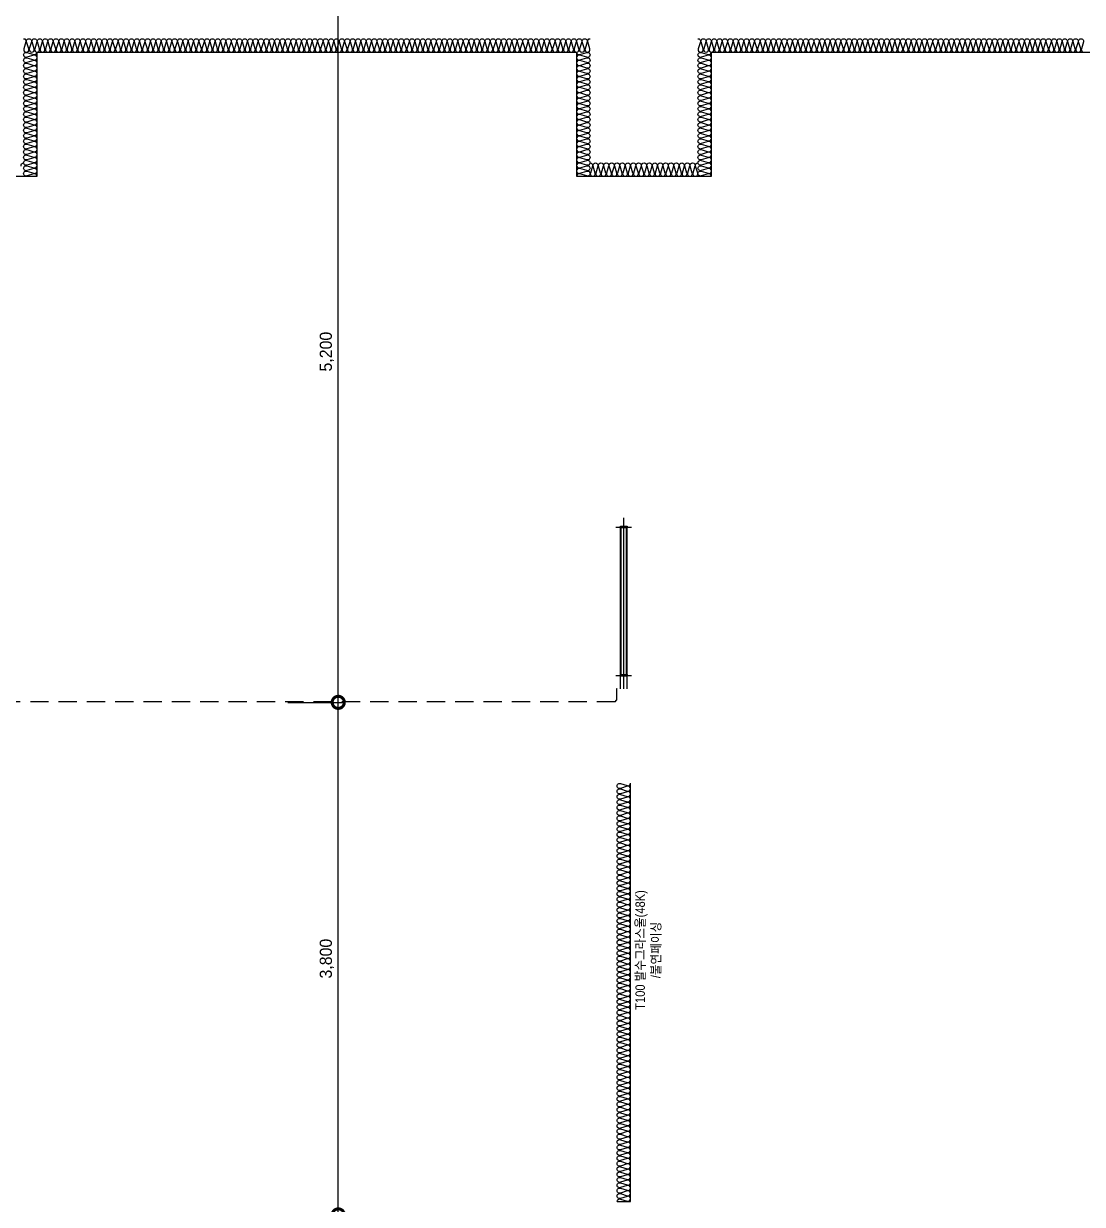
# Model space of a CAD drawing. Header units: millimetres. Extents: x 19868 to 801382, y -4805 to 85279.
# Drawn here: x 333288 to 341138, y 43757 to 52511 of the extents above; entities that cross this region are included whole.
import ezdxf
from ezdxf.enums import TextEntityAlignment as Align

# ---------------------------------------------------------------- set-up
doc = ezdxf.new("R2010")
doc.units = ezdxf.units.MM
doc.header["$LTSCALE"] = 250
doc.linetypes.add('HID', pattern=[2.8, 1.8, -1])
doc.layers.get('Defpoints').update_dxf_attribs({"color": 151})
for name, color, linetype in [('A-DIM', 7, 'Continuous'), ('A-ELE-난간', 8, 'Continuous'), ('A-ETC-9', 9, 'Continuous'), ('A-WP', 1, 'HID'), ('FIN', 5, 'Continuous'), ('ISL', 251, 'Continuous')]:
    doc.layers.add(name, color=color, linetype=linetype)
for name, color, linetype, plot in [('CK', 221, 'Continuous', False), ('NOPLOT', 191, 'Continuous', False), ('NOPLOT-단열', 225, 'Continuous', False)]:
    doc.layers.add(name, color=color, linetype=linetype, plot=plot)
doc.styles.add('Gdim', font='')
doc.styles.get('Gdim').set_extended_font_data('Dotum')
doc.dimstyles.new('Gdim50', dxfattribs={"dimscale": 30, "dimtxt": 3, "dimasz": 6, "dimexe": 1.5, "dimexo": 2, "dimgap": 1, "dimtad": 1, "dimdec": 0, "dimzin": 0, "dimdsep": 46, "dimlunit": 6, "dimtxsty": 'Gdim', "dimblk": 'DOTSMALL', "dimcen": 1.5, "dimdle": 1.5, "dimclrd": 256, "dimclre": 256, "dimclrt": 256, "dimazin": 0, "dimtfac": 1, "dimtdec": 0, "dimtix": 1, "dimtmove": 2, "dimatfit": 3, "dimldrblk": 'DOTSMALL', "dimfxl": 1.5, "dimtolj": 1, "dimtzin": 0, "dimlwd": -1, "dimlwe": -1, "dimarcsym": 1})

# ---------------------------------------------------------------- blocks, each defined once
blk = doc.blocks.new('_DotSmall')
at = {"color": 0, "linetype": 'ByBlock', "const_width": 0.5}
blk.add_lwpolyline([(-0.0625, 0, 1), (0.0625, 0, 1)], format="xyb", close=True, dxfattribs=at)
blk = doc.blocks.new('*D71')
at = {"layer": 'CK', "transparency": 16777216}
for p, q in [((335248.2, 47478.9), (335666, 47478.9)), ((335621, 43633.9), (335621, 47523.9)), ((335248.2, 43678.9), (335666, 43678.9))]:
    blk.add_line(p, q, dxfattribs=at)
at = {"layer": 'Defpoints', "color": 0, "transparency": 16777216}
for p in [(335188.2, 47478.9), (335621, 47478.9), (335188.2, 43678.9)]:
    blk.add_point(p, dxfattribs=at)
at = {"layer": 'CK', "transparency": 16777216, "xscale": 180, "yscale": 180, "zscale": 180}
for p, rotation in [((335621, 47478.9), 90), ((335621, 43678.9), 270)]:
    blk.add_blockref('_DotSmall', p, dxfattribs=dict(at, rotation=rotation))
at = {"layer": 'CK', "transparency": 16777216, "insert": (335537.2, 45578.9), "char_height": 90, "attachment_point": 5, "rotation": 90, "style": 'Gdim'}
blk.add_mtext('\\A1;3,800', dxfattribs=at)
blk = doc.blocks.new('*D72')
at = {"layer": 'CK', "transparency": 16777216}
for p, q in [((335621, 47433.9), (335621, 52723.9)), ((335248.2, 52678.9), (335666, 52678.9)), ((335248.2, 47478.9), (335666, 47478.9))]:
    blk.add_line(p, q, dxfattribs=at)
at = {"layer": 'Defpoints', "color": 0, "transparency": 16777216}
for p in [(335188.2, 52678.9), (335621, 52678.9), (335188.2, 47478.9)]:
    blk.add_point(p, dxfattribs=at)
at = {"layer": 'CK', "transparency": 16777216, "xscale": 180, "yscale": 180, "zscale": 180}
for p, rotation in [((335621, 52678.9), 90), ((335621, 47478.9), 270)]:
    blk.add_blockref('_DotSmall', p, dxfattribs=dict(at, rotation=rotation))
at = {"layer": 'CK', "transparency": 16777216, "insert": (335537.2, 50078.9), "char_height": 90, "attachment_point": 5, "rotation": 90, "style": 'Gdim'}
blk.add_mtext('\\A1;5,200', dxfattribs=at)
blk = doc.blocks.new('A$C7f22776b')
at = {"layer": 'A-DIM'}
for p, q in [((-70, 106), (-70, 1194)), ((-30, 106), (-30, 1194))]:
    blk.add_line(p, q, dxfattribs=at)
at = {"layer": 'A-ETC-9'}
for points in [[(-75, 1206), (-25, 1206), (-25, 1194), (-75, 1194), (-75, 1206)], [(-75, 106), (-25, 106), (-25, 94), (-75, 94), (-75, 106)]]:
    blk.add_lwpolyline(points, close=True, dxfattribs=at)
at = {"layer": 'FIN'}
for p, q in [((-75, 0), (-75, 1200)), ((-25, 0), (-25, 1200))]:
    blk.add_line(p, q, dxfattribs=at)
at = {"layer": 'NOPLOT'}
for p, q in [((-50, 0), (-50, 1267.5)), ((-110, 1200), (7, 1200)), ((-110, 100), (7, 100))]:
    blk.add_line(p, q, dxfattribs=at)

msp = doc.modelspace()

# ---------------------------------------------------------------- linework, layer by layer
at = {"layer": 'A-WP', "ltscale": 0.3}
for p, q in [((337685.2, 47578.9), (337685.2, 47494.1)), ((337688.2, 47578.9), (337685.2, 47578.9)), ((337673.1, 47481.9), (328253.4, 47481.9)), ((337673.1, 47481.9), (337685.2, 47494.1))]:
    msp.add_line(p, q, dxfattribs=at)
at = {"layer": 'ISL'}
for p, q in [((337788.2, 43778.9), (337788.2, 46878.9)), ((337688.2, 43778.9), (337788.2, 43778.9))]:
    msp.add_line(p, q, dxfattribs=at)
for points in [[(333288.2, 52398.9, -0.509039), (333305.9, 52374.7), (333290.6, 52323.2, 0.509267), (333308.2, 52298.9, 0.509267), (333325.9, 52323.2), (333310.6, 52374.7, -1.372593), (333345.9, 52374.7), (333330.6, 52323.2, 0.509267), (333348.2, 52298.9, 0.509267), (333365.9, 52323.2), (333350.6, 52374.7, -1.372593), (333385.9, 52374.7), (333370.6, 52323.2, 0.509267), (333388.2, 52298.9, 0.509267), (333405.9, 52323.2), (333390.6, 52374.7, -1.372593), (333425.9, 52374.7), (333410.6, 52323.2, 0.509267), (333428.2, 52298.9, 0.509267), (333445.9, 52323.2), (333430.6, 52374.7, -1.372593), (333465.9, 52374.7), (333450.6, 52323.2, 0.509267), (333468.2, 52298.9, 0.509267), (333485.9, 52323.2), (333470.6, 52374.7, -1.372593), (333505.9, 52374.7), (333490.6, 52323.2, 0.509267), (333508.2, 52298.9, 0.509267), (333525.9, 52323.2), (333510.6, 52374.7, -1.372593), (333545.9, 52374.7), (333530.6, 52323.2, 0.509267), (333548.2, 52298.9, 0.509267), (333565.9, 52323.2), (333550.6, 52374.7, -1.372593), (333585.9, 52374.7), (333570.6, 52323.2, 0.509267), (333588.2, 52298.9, 0.509267), (333605.9, 52323.2), (333590.6, 52374.7, -1.372593), (333625.9, 52374.7), (333610.6, 52323.2, 0.509267), (333628.2, 52298.9, 0.509267), (333645.9, 52323.2), (333630.6, 52374.7, -1.372593), (333665.9, 52374.7), (333650.6, 52323.2, 0.509267), (333668.2, 52298.9, 0.509267), (333685.9, 52323.2), (333670.6, 52374.7, -1.372593), (333705.9, 52374.7), (333690.6, 52323.2, 0.509267), (333708.2, 52298.9, 0.509267), (333725.9, 52323.2), (333710.6, 52374.7, -1.372593), (333745.9, 52374.7), (333730.6, 52323.2, 0.509267), (333748.2, 52298.9, 0.509267), (333765.9, 52323.2), (333750.6, 52374.7, -1.372593), (333785.9, 52374.7), (333770.6, 52323.2, 0.509267), (333788.2, 52298.9, 0.509267), (333805.9, 52323.2), (333790.6, 52374.7, -1.372593), (333825.9, 52374.7), (333810.6, 52323.2, 0.509267), (333828.2, 52298.9, 0.509267), (333845.9, 52323.2), (333830.6, 52374.7, -1.372593), (333865.9, 52374.7), (333850.6, 52323.2, 0.509267), (333868.2, 52298.9, 0.509267), (333885.9, 52323.2), (333870.6, 52374.7, -1.372593), (333905.9, 52374.7), (333890.6, 52323.2, 0.509267), (333908.2, 52298.9, 0.509267), (333925.9, 52323.2), (333910.6, 52374.7, -1.372593), (333945.9, 52374.7), (333930.6, 52323.2, 0.509267), (333948.2, 52298.9, 0.509267), (333965.9, 52323.2), (333950.6, 52374.7, -1.372593), (333985.9, 52374.7), (333970.6, 52323.2, 0.509267), (333988.2, 52298.9, 0.509267), (334005.9, 52323.2), (333990.6, 52374.7, -1.372593), (334025.9, 52374.7), (334010.6, 52323.2, 0.509267), (334028.2, 52298.9, 0.509267), (334045.9, 52323.2), (334030.6, 52374.7, -1.372593), (334065.9, 52374.7), (334050.6, 52323.2, 0.509267), (334068.2, 52298.9, 0.509267), (334085.9, 52323.2), (334070.6, 52374.7, -1.372593), (334105.9, 52374.7), (334090.6, 52323.2, 0.509267), (334108.2, 52298.9, 0.509267), (334125.9, 52323.2), (334110.6, 52374.7, -1.372593), (334145.9, 52374.7), (334130.6, 52323.2, 0.509267), (334148.2, 52298.9, 0.509267), (334165.9, 52323.2), (334150.6, 52374.7, -1.372593), (334185.9, 52374.7), (334170.6, 52323.2, 0.509267), (334188.2, 52298.9, 0.509267), (334205.9, 52323.2), (334190.6, 52374.7, -1.372593), (334225.9, 52374.7), (334210.6, 52323.2, 0.509267), (334228.2, 52298.9, 0.509267), (334245.9, 52323.2), (334230.6, 52374.7, -1.372593), (334265.9, 52374.7), (334250.6, 52323.2, 0.509267), (334268.2, 52298.9, 0.509267), (334285.9, 52323.2), (334270.6, 52374.7, -1.372593), (334305.9, 52374.7), (334290.6, 52323.2, 0.509267), (334308.2, 52298.9, 0.509267), (334325.9, 52323.2), (334310.6, 52374.7, -1.372593), (334345.9, 52374.7), (334330.6, 52323.2, 0.509267), (334348.2, 52298.9, 0.509267), (334365.9, 52323.2), (334350.6, 52374.7, -1.372593), (334385.9, 52374.7), (334370.6, 52323.2, 0.509267), (334388.2, 52298.9, 0.509267), (334405.9, 52323.2), (334390.6, 52374.7, -1.372593), (334425.9, 52374.7), (334410.6, 52323.2, 0.509267), (334428.2, 52298.9, 0.509267), (334445.9, 52323.2), (334430.6, 52374.7, -1.372593), (334465.9, 52374.7), (334450.6, 52323.2, 0.509267), (334468.2, 52298.9, 0.509267), (334485.9, 52323.2), (334470.6, 52374.7, -1.372593), (334505.9, 52374.7), (334490.6, 52323.2, 0.509267), (334508.2, 52298.9, 0.509267), (334525.9, 52323.2), (334510.6, 52374.7, -1.372593), (334545.9, 52374.7), (334530.6, 52323.2, 0.509267), (334548.2, 52298.9, 0.509267), (334565.9, 52323.2), (334550.6, 52374.7, -1.372593), (334585.9, 52374.7), (334570.6, 52323.2, 0.509267), (334588.2, 52298.9, 0.509267), (334605.9, 52323.2), (334590.6, 52374.7, -1.372593), (334625.9, 52374.7), (334610.6, 52323.2, 0.509267), (334628.2, 52298.9, 0.509267), (334645.9, 52323.2), (334630.6, 52374.7, -1.372593), (334665.9, 52374.7), (334650.6, 52323.2, 0.509267), (334668.2, 52298.9, 0.509267), (334685.9, 52323.2), (334670.6, 52374.7, -1.372593), (334705.9, 52374.7), (334690.6, 52323.2, 0.509267), (334708.2, 52298.9, 0.509267), (334725.9, 52323.2), (334710.6, 52374.7, -1.372593), (334745.9, 52374.7), (334730.6, 52323.2, 0.509267), (334748.2, 52298.9, 0.509267), (334765.9, 52323.2), (334750.6, 52374.7, -1.372593), (334785.9, 52374.7), (334770.6, 52323.2, 0.509267), (334788.2, 52298.9, 0.509267), (334805.9, 52323.2), (334790.6, 52374.7, -1.372593), (334825.9, 52374.7), (334810.6, 52323.2, 0.509267), (334828.2, 52298.9, 0.509267), (334845.9, 52323.2), (334830.6, 52374.7, -1.372593), (334865.9, 52374.7), (334850.6, 52323.2, 0.509267), (334868.2, 52298.9, 0.509267), (334885.9, 52323.2), (334870.6, 52374.7, -1.372593), (334905.9, 52374.7), (334890.6, 52323.2, 0.509267), (334908.2, 52298.9, 0.509267), (334925.9, 52323.2), (334910.6, 52374.7, -1.372593), (334945.9, 52374.7), (334930.6, 52323.2, 0.509267), (334948.2, 52298.9, 0.509267), (334965.9, 52323.2), (334950.6, 52374.7, -1.372593), (334985.9, 52374.7), (334970.6, 52323.2, 0.509267), (334988.2, 52298.9, 0.509267), (335005.9, 52323.2), (334990.6, 52374.7, -1.372593), (335025.9, 52374.7), (335010.6, 52323.2, 0.509267), (335028.2, 52298.9, 0.509267), (335045.9, 52323.2), (335030.6, 52374.7, -1.372593), (335065.9, 52374.7), (335050.6, 52323.2, 0.509267), (335068.2, 52298.9, 0.509267), (335085.9, 52323.2), (335070.6, 52374.7, -1.372593), (335105.9, 52374.7), (335090.6, 52323.2, 0.509267), (335108.2, 52298.9, 0.509267), (335125.9, 52323.2), (335110.6, 52374.7, -1.372593), (335145.9, 52374.7), (335130.6, 52323.2, 0.509267), (335148.2, 52298.9, 0.509267), (335165.9, 52323.2), (335150.6, 52374.7, -1.372593), (335185.9, 52374.7), (335170.6, 52323.2, 0.509267), (335188.2, 52298.9, 0.509267), (335205.9, 52323.2), (335190.6, 52374.7, -1.372593), (335225.9, 52374.7), (335210.6, 52323.2, 0.509267), (335228.2, 52298.9, 0.509267), (335245.9, 52323.2), (335230.6, 52374.7, -1.372593), (335265.9, 52374.7), (335250.6, 52323.2, 0.509267), (335268.2, 52298.9, 0.509267), (335285.9, 52323.2), (335270.6, 52374.7, -1.372593), (335305.9, 52374.7), (335290.6, 52323.2, 0.509267), (335308.2, 52298.9, 0.509267), (335325.9, 52323.2), (335310.6, 52374.7, -1.372593), (335345.9, 52374.7), (335330.6, 52323.2, 0.509267), (335348.2, 52298.9, 0.509267), (335365.9, 52323.2), (335350.6, 52374.7, -1.372593), (335385.9, 52374.7), (335370.6, 52323.2, 0.509267), (335388.2, 52298.9, 0.509267), (335405.9, 52323.2), (335390.6, 52374.7, -1.372593), (335425.9, 52374.7), (335410.6, 52323.2, 0.509267), (335428.2, 52298.9, 0.509267), (335445.9, 52323.2), (335430.6, 52374.7, -1.372593), (335465.9, 52374.7), (335450.6, 52323.2, 0.509267), (335468.2, 52298.9, 0.509267), (335485.9, 52323.2), (335470.6, 52374.7, -1.372593), (335505.9, 52374.7), (335490.6, 52323.2, 0.509267), (335508.2, 52298.9, 0.509267), (335525.9, 52323.2), (335510.6, 52374.7, -1.372593), (335545.9, 52374.7), (335530.6, 52323.2, 0.509267), (335548.2, 52298.9, 0.509267), (335565.9, 52323.2), (335550.6, 52374.7, -1.372593), (335585.9, 52374.7), (335570.6, 52323.2, 0.509267), (335588.2, 52298.9, 0.509267), (335605.9, 52323.2), (335590.6, 52374.7, -1.372593), (335625.9, 52374.7), (335610.6, 52323.2, 0.509267), (335628.2, 52298.9, 0.509267), (335645.9, 52323.2), (335630.6, 52374.7, -1.372593), (335665.9, 52374.7), (335650.6, 52323.2, 0.509267), (335668.2, 52298.9, 0.509267), (335685.9, 52323.2), (335670.6, 52374.7, -1.372593), (335705.9, 52374.7), (335690.6, 52323.2, 0.509267), (335708.2, 52298.9, 0.509267), (335725.9, 52323.2), (335710.6, 52374.7, -1.372593), (335745.9, 52374.7), (335730.6, 52323.2, 0.509267), (335748.2, 52298.9, 0.509267), (335765.9, 52323.2), (335750.6, 52374.7, -1.372593), (335785.9, 52374.7), (335770.6, 52323.2, 0.509267), (335788.2, 52298.9, 0.509267), (335805.9, 52323.2), (335790.6, 52374.7, -1.372593), (335825.9, 52374.7), (335810.6, 52323.2, 0.509267), (335828.2, 52298.9, 0.509267), (335845.9, 52323.2), (335830.6, 52374.7, -1.372593), (335865.9, 52374.7), (335850.6, 52323.2, 0.509267), (335868.2, 52298.9, 0.509267), (335885.9, 52323.2), (335870.6, 52374.7, -1.372593), (335905.9, 52374.7), (335890.6, 52323.2, 0.509267), (335908.2, 52298.9, 0.509267), (335925.9, 52323.2), (335910.6, 52374.7, -1.372593), (335945.9, 52374.7), (335930.6, 52323.2, 0.509267), (335948.2, 52298.9, 0.509267), (335965.9, 52323.2), (335950.6, 52374.7, -1.372593), (335985.9, 52374.7), (335970.6, 52323.2, 0.509267), (335988.2, 52298.9, 0.509267), (336005.9, 52323.2), (335990.6, 52374.7, -1.372593), (336025.9, 52374.7), (336010.6, 52323.2, 0.509267), (336028.2, 52298.9, 0.509267), (336045.9, 52323.2), (336030.6, 52374.7, -1.372593), (336065.9, 52374.7), (336050.6, 52323.2, 0.509267), (336068.2, 52298.9, 0.509267), (336085.9, 52323.2), (336070.6, 52374.7, -1.372593), (336105.9, 52374.7), (336090.6, 52323.2, 0.509267), (336108.2, 52298.9, 0.509267), (336125.9, 52323.2), (336110.6, 52374.7, -1.372593), (336145.9, 52374.7), (336130.6, 52323.2, 0.509267), (336148.2, 52298.9, 0.509267), (336165.9, 52323.2), (336150.6, 52374.7, -1.372593), (336185.9, 52374.7), (336170.6, 52323.2, 0.509267), (336188.2, 52298.9, 0.509267), (336205.9, 52323.2), (336190.6, 52374.7, -1.372593), (336225.9, 52374.7), (336210.6, 52323.2, 0.509267), (336228.2, 52298.9, 0.509267), (336245.9, 52323.2), (336230.6, 52374.7, -1.372593), (336265.9, 52374.7), (336250.6, 52323.2, 0.509267), (336268.2, 52298.9, 0.509267), (336285.9, 52323.2), (336270.6, 52374.7, -1.372593), (336305.9, 52374.7), (336290.6, 52323.2, 0.509267), (336308.2, 52298.9, 0.509267), (336325.9, 52323.2), (336310.6, 52374.7, -1.372593), (336345.9, 52374.7), (336330.6, 52323.2, 0.509267), (336348.2, 52298.9, 0.509267), (336365.9, 52323.2), (336350.6, 52374.7, -1.372593), (336385.9, 52374.7), (336370.6, 52323.2, 0.509267), (336388.2, 52298.9, 0.509267), (336405.9, 52323.2), (336390.6, 52374.7, -1.372593), (336425.9, 52374.7), (336410.6, 52323.2, 0.509267), (336428.2, 52298.9, 0.509267), (336445.9, 52323.2), (336430.6, 52374.7, -1.372593), (336465.9, 52374.7), (336450.6, 52323.2, 0.509267), (336468.2, 52298.9, 0.509267), (336485.9, 52323.2), (336470.6, 52374.7, -1.372593), (336505.9, 52374.7), (336490.6, 52323.2, 0.509267), (336508.2, 52298.9, 0.509267), (336525.9, 52323.2), (336510.6, 52374.7, -1.372593), (336545.9, 52374.7), (336530.6, 52323.2, 0.509267), (336548.2, 52298.9, 0.509267), (336565.9, 52323.2), (336550.6, 52374.7, -1.372593), (336585.9, 52374.7), (336570.6, 52323.2, 0.509267), (336588.2, 52298.9, 0.509267), (336605.9, 52323.2), (336590.6, 52374.7, -1.372593), (336625.9, 52374.7), (336610.6, 52323.2, 0.509267), (336628.2, 52298.9, 0.509267), (336645.9, 52323.2), (336630.6, 52374.7, -1.372593), (336665.9, 52374.7), (336650.6, 52323.2, 0.509267), (336668.2, 52298.9, 0.509267), (336685.9, 52323.2), (336670.6, 52374.7, -1.372593), (336705.9, 52374.7), (336690.6, 52323.2, 0.509267), (336708.2, 52298.9, 0.509267), (336725.9, 52323.2), (336710.6, 52374.7, -1.372593), (336745.9, 52374.7), (336730.6, 52323.2, 0.509267), (336748.2, 52298.9, 0.509267), (336765.9, 52323.2), (336750.6, 52374.7, -1.372593), (336785.9, 52374.7), (336770.6, 52323.2, 0.509267), (336788.2, 52298.9, 0.509267), (336805.9, 52323.2), (336790.6, 52374.7, -1.372593), (336825.9, 52374.7), (336810.6, 52323.2, 0.509267), (336828.2, 52298.9, 0.509267), (336845.9, 52323.2), (336830.6, 52374.7, -1.372593), (336865.9, 52374.7), (336850.6, 52323.2, 0.509267), (336868.2, 52298.9, 0.509267), (336885.9, 52323.2), (336870.6, 52374.7, -1.372593), (336905.9, 52374.7), (336890.6, 52323.2, 0.509267), (336908.2, 52298.9, 0.509267), (336925.9, 52323.2), (336910.6, 52374.7, -1.372593), (336945.9, 52374.7), (336930.6, 52323.2, 0.509267), (336948.2, 52298.9, 0.509267), (336965.9, 52323.2), (336950.6, 52374.7, -1.372593), (336985.9, 52374.7), (336970.6, 52323.2, 0.509267), (336988.2, 52298.9, 0.509267), (337005.9, 52323.2), (336990.6, 52374.7, -1.372593), (337025.9, 52374.7), (337010.6, 52323.2, 0.509267), (337028.2, 52298.9, 0.509267), (337045.9, 52323.2), (337030.6, 52374.7, -1.372593), (337065.9, 52374.7), (337050.6, 52323.2, 0.509267), (337068.2, 52298.9, 0.509267), (337085.9, 52323.2), (337070.6, 52374.7, -1.372593), (337105.9, 52374.7), (337090.6, 52323.2, 0.509267), (337108.2, 52298.9, 0.509267), (337125.9, 52323.2), (337110.6, 52374.7, -1.372593), (337145.9, 52374.7), (337130.6, 52323.2, 0.509267), (337148.2, 52298.9, 0.509267), (337165.9, 52323.2), (337150.6, 52374.7, -1.372593), (337185.9, 52374.7), (337170.6, 52323.2, 0.509267), (337188.2, 52298.9, 0.509267), (337205.9, 52323.2), (337190.6, 52374.7, -1.372593), (337225.9, 52374.7), (337210.6, 52323.2, 0.509267), (337228.2, 52298.9, 0.509267), (337245.9, 52323.2), (337230.6, 52374.7, -1.372593), (337265.9, 52374.7), (337250.6, 52323.2, 0.509267), (337268.2, 52298.9, 0.509267), (337285.9, 52323.2), (337270.6, 52374.7, -1.372593), (337305.9, 52374.7), (337290.6, 52323.2, 0.509267), (337308.2, 52298.9, 0.509267), (337325.9, 52323.2), (337310.6, 52374.7, -1.372593), (337345.9, 52374.7), (337330.6, 52323.2, 0.509267), (337348.2, 52298.9, 0.509267), (337365.9, 52323.2), (337350.6, 52374.7, -1.372593), (337385.9, 52374.7), (337370.6, 52323.2, 0.509267), (337388.2, 52298.9, 0.509267), (337405.9, 52323.2), (337390.6, 52374.7, -1.372593), (337425.9, 52374.7), (337410.6, 52323.2, 0.509267), (337428.2, 52298.9, 0.509267), (337445.9, 52323.2), (337430.6, 52374.7, -1.372593), (337465.9, 52374.7), (337450.6, 52323.2, 0.509267), (337468.2, 52298.9, 0.509267), (337485.9, 52323.2), (337470.6, 52374.7, -0.508386), (337488.2, 52398.9)], [(338288.2, 52398.9, -0.509014), (338305.9, 52374.7), (338290.6, 52323.2, 0.509267), (338308.2, 52298.9, 0.509267), (338325.9, 52323.2), (338310.6, 52374.7, -1.372593), (338345.9, 52374.7), (338330.6, 52323.2, 0.509267), (338348.2, 52298.9, 0.509267), (338365.9, 52323.2), (338350.6, 52374.7, -1.372593), (338385.9, 52374.7), (338370.6, 52323.2, 0.509267), (338388.2, 52298.9, 0.509267), (338405.9, 52323.2), (338390.6, 52374.7, -1.372593), (338425.9, 52374.7), (338410.6, 52323.2, 0.509267), (338428.2, 52298.9, 0.509267), (338445.9, 52323.2), (338430.6, 52374.7, -1.372593), (338465.9, 52374.7), (338450.6, 52323.2, 0.509267), (338468.2, 52298.9, 0.509267), (338485.9, 52323.2), (338470.6, 52374.7, -1.372593), (338505.9, 52374.7), (338490.6, 52323.2, 0.509267), (338508.2, 52298.9, 0.509267), (338525.9, 52323.2), (338510.6, 52374.7, -1.372593), (338545.9, 52374.7), (338530.6, 52323.2, 0.509267), (338548.2, 52298.9, 0.509267), (338565.9, 52323.2), (338550.6, 52374.7, -1.372593), (338585.9, 52374.7), (338570.6, 52323.2, 0.509267), (338588.2, 52298.9, 0.509267), (338605.9, 52323.2), (338590.6, 52374.7, -1.372593), (338625.9, 52374.7), (338610.6, 52323.2, 0.509267), (338628.2, 52298.9, 0.509267), (338645.9, 52323.2), (338630.6, 52374.7, -1.372593), (338665.9, 52374.7), (338650.6, 52323.2, 0.509267), (338668.2, 52298.9, 0.509267), (338685.9, 52323.2), (338670.6, 52374.7, -1.372593), (338705.9, 52374.7), (338690.6, 52323.2, 0.509267), (338708.2, 52298.9, 0.509267), (338725.9, 52323.2), (338710.6, 52374.7, -1.372593), (338745.9, 52374.7), (338730.6, 52323.2, 0.509267), (338748.2, 52298.9, 0.509267), (338765.9, 52323.2), (338750.6, 52374.7, -1.372593), (338785.9, 52374.7), (338770.6, 52323.2, 0.509267), (338788.2, 52298.9, 0.509267), (338805.9, 52323.2), (338790.6, 52374.7, -1.372593), (338825.9, 52374.7), (338810.6, 52323.2, 0.509267), (338828.2, 52298.9, 0.509267), (338845.9, 52323.2), (338830.6, 52374.7, -1.372593), (338865.9, 52374.7), (338850.6, 52323.2, 0.509267), (338868.2, 52298.9, 0.509267), (338885.9, 52323.2), (338870.6, 52374.7, -1.372593), (338905.9, 52374.7), (338890.6, 52323.2, 0.509267), (338908.2, 52298.9, 0.509267), (338925.9, 52323.2), (338910.6, 52374.7, -1.372593), (338945.9, 52374.7), (338930.6, 52323.2, 0.509267), (338948.2, 52298.9, 0.509267), (338965.9, 52323.2), (338950.6, 52374.7, -1.372593), (338985.9, 52374.7), (338970.6, 52323.2, 0.509267), (338988.2, 52298.9, 0.509267), (339005.9, 52323.2), (338990.6, 52374.7, -1.372593), (339025.9, 52374.7), (339010.6, 52323.2, 0.509267), (339028.2, 52298.9, 0.509267), (339045.9, 52323.2), (339030.6, 52374.7, -1.372593), (339065.9, 52374.7), (339050.6, 52323.2, 0.509267), (339068.2, 52298.9, 0.509267), (339085.9, 52323.2), (339070.6, 52374.7, -1.372593), (339105.9, 52374.7), (339090.6, 52323.2, 0.509267), (339108.2, 52298.9, 0.509267), (339125.9, 52323.2), (339110.6, 52374.7, -1.372593), (339145.9, 52374.7), (339130.6, 52323.2, 0.509267), (339148.2, 52298.9, 0.509267), (339165.9, 52323.2), (339150.6, 52374.7, -1.372593), (339185.9, 52374.7), (339170.6, 52323.2, 0.509267), (339188.2, 52298.9, 0.509267), (339205.9, 52323.2), (339190.6, 52374.7, -1.372593), (339225.9, 52374.7), (339210.6, 52323.2, 0.509267), (339228.2, 52298.9, 0.509267), (339245.9, 52323.2), (339230.6, 52374.7, -1.372593), (339265.9, 52374.7), (339250.6, 52323.2, 0.509267), (339268.2, 52298.9, 0.509267), (339285.9, 52323.2), (339270.6, 52374.7, -1.372593), (339305.9, 52374.7), (339290.6, 52323.2, 0.509267), (339308.2, 52298.9, 0.509267), (339325.9, 52323.2), (339310.6, 52374.7, -1.372593), (339345.9, 52374.7), (339330.6, 52323.2, 0.509267), (339348.2, 52298.9, 0.509267), (339365.9, 52323.2), (339350.6, 52374.7, -1.372593), (339385.9, 52374.7), (339370.6, 52323.2, 0.509267), (339388.2, 52298.9, 0.509267), (339405.9, 52323.2), (339390.6, 52374.7, -1.372593), (339425.9, 52374.7), (339410.6, 52323.2, 0.509267), (339428.2, 52298.9, 0.509267), (339445.9, 52323.2), (339430.6, 52374.7, -1.372593), (339465.9, 52374.7), (339450.6, 52323.2, 0.509267), (339468.2, 52298.9, 0.509267), (339485.9, 52323.2), (339470.6, 52374.7, -1.372593), (339505.9, 52374.7), (339490.6, 52323.2, 0.509267), (339508.2, 52298.9, 0.509267), (339525.9, 52323.2), (339510.6, 52374.7, -1.372593), (339545.9, 52374.7), (339530.6, 52323.2, 0.509267), (339548.2, 52298.9, 0.509267), (339565.9, 52323.2), (339550.6, 52374.7, -1.372593), (339585.9, 52374.7), (339570.6, 52323.2, 0.509267), (339588.2, 52298.9, 0.509267), (339605.9, 52323.2), (339590.6, 52374.7, -1.372593), (339625.9, 52374.7), (339610.6, 52323.2, 0.509267), (339628.2, 52298.9, 0.509267), (339645.9, 52323.2), (339630.6, 52374.7, -1.372593), (339665.9, 52374.7), (339650.6, 52323.2, 0.509267), (339668.2, 52298.9, 0.509267), (339685.9, 52323.2), (339670.6, 52374.7, -1.372593), (339705.9, 52374.7), (339690.6, 52323.2, 0.509267), (339708.2, 52298.9, 0.509267), (339725.9, 52323.2), (339710.6, 52374.7, -1.372593), (339745.9, 52374.7), (339730.6, 52323.2, 0.509267), (339748.2, 52298.9, 0.509267), (339765.9, 52323.2), (339750.6, 52374.7, -1.372593), (339785.9, 52374.7), (339770.6, 52323.2, 0.509267), (339788.2, 52298.9, 0.509267), (339805.9, 52323.2), (339790.6, 52374.7, -1.372593), (339825.9, 52374.7), (339810.6, 52323.2, 0.509267), (339828.2, 52298.9, 0.509267), (339845.9, 52323.2), (339830.6, 52374.7, -1.372593), (339865.9, 52374.7), (339850.6, 52323.2, 0.509267), (339868.2, 52298.9, 0.509267), (339885.9, 52323.2), (339870.6, 52374.7, -1.372593), (339905.9, 52374.7), (339890.6, 52323.2, 0.509267), (339908.2, 52298.9, 0.509267), (339925.9, 52323.2), (339910.6, 52374.7, -1.372593), (339945.9, 52374.7), (339930.6, 52323.2, 0.509267), (339948.2, 52298.9, 0.509267), (339965.9, 52323.2), (339950.6, 52374.7, -1.372593), (339985.9, 52374.7), (339970.6, 52323.2, 0.509267), (339988.2, 52298.9, 0.509267), (340005.9, 52323.2), (339990.6, 52374.7, -1.372593), (340025.9, 52374.7), (340010.6, 52323.2, 0.509267), (340028.2, 52298.9, 0.509267), (340045.9, 52323.2), (340030.6, 52374.7, -1.372593), (340065.9, 52374.7), (340050.6, 52323.2, 0.509267), (340068.2, 52298.9, 0.509267), (340085.9, 52323.2), (340070.6, 52374.7, -1.372593), (340105.9, 52374.7), (340090.6, 52323.2, 0.509267), (340108.2, 52298.9, 0.509267), (340125.9, 52323.2), (340110.6, 52374.7, -1.372593), (340145.9, 52374.7), (340130.6, 52323.2, 0.509267), (340148.2, 52298.9, 0.509267), (340165.9, 52323.2), (340150.6, 52374.7, -1.372593), (340185.9, 52374.7), (340170.6, 52323.2, 0.509267), (340188.2, 52298.9, 0.509267), (340205.9, 52323.2), (340190.6, 52374.7, -1.372593), (340225.9, 52374.7), (340210.6, 52323.2, 0.509267), (340228.2, 52298.9, 0.509267), (340245.9, 52323.2), (340230.6, 52374.7, -1.372593), (340265.9, 52374.7), (340250.6, 52323.2, 0.509267), (340268.2, 52298.9, 0.509267), (340285.9, 52323.2), (340270.6, 52374.7, -1.372593), (340305.9, 52374.7), (340290.6, 52323.2, 0.509267), (340308.2, 52298.9, 0.509267), (340325.9, 52323.2), (340310.6, 52374.7, -1.372593), (340345.9, 52374.7), (340330.6, 52323.2, 0.509267), (340348.2, 52298.9, 0.509267), (340365.9, 52323.2), (340350.6, 52374.7, -1.372593), (340385.9, 52374.7), (340370.6, 52323.2, 0.509267), (340388.2, 52298.9, 0.509267), (340405.9, 52323.2), (340390.6, 52374.7, -1.372593), (340425.9, 52374.7), (340410.6, 52323.2, 0.509267), (340428.2, 52298.9, 0.509267), (340445.9, 52323.2), (340430.6, 52374.7, -1.372593), (340465.9, 52374.7), (340450.6, 52323.2, 0.509267), (340468.2, 52298.9, 0.509267), (340485.9, 52323.2), (340470.6, 52374.7, -1.372593), (340505.9, 52374.7), (340490.6, 52323.2, 0.509267), (340508.2, 52298.9, 0.509267), (340525.9, 52323.2), (340510.6, 52374.7, -1.372593), (340545.9, 52374.7), (340530.6, 52323.2, 0.509267), (340548.2, 52298.9, 0.509267), (340565.9, 52323.2), (340550.6, 52374.7, -1.372593), (340585.9, 52374.7), (340570.6, 52323.2, 0.509267), (340588.2, 52298.9, 0.509267), (340605.9, 52323.2), (340590.6, 52374.7, -1.372593), (340625.9, 52374.7), (340610.6, 52323.2, 0.509267), (340628.2, 52298.9, 0.509267), (340645.9, 52323.2), (340630.6, 52374.7, -1.372593), (340665.9, 52374.7), (340650.6, 52323.2, 0.509267), (340668.2, 52298.9, 0.509267), (340685.9, 52323.2), (340670.6, 52374.7, -1.372593), (340705.9, 52374.7), (340690.6, 52323.2, 0.509267), (340708.2, 52298.9, 0.509267), (340725.9, 52323.2), (340710.6, 52374.7, -1.372593), (340745.9, 52374.7), (340730.6, 52323.2, 0.509267), (340748.2, 52298.9, 0.509267), (340765.9, 52323.2), (340750.6, 52374.7, -1.372593), (340785.9, 52374.7), (340770.6, 52323.2, 0.509267), (340788.2, 52298.9, 0.509267), (340805.9, 52323.2), (340790.6, 52374.7, -1.372593), (340825.9, 52374.7), (340810.6, 52323.2, 0.509267), (340828.2, 52298.9, 0.509267), (340845.9, 52323.2), (340830.6, 52374.7, -1.372593), (340865.9, 52374.7), (340850.6, 52323.2, 0.509267), (340868.2, 52298.9, 0.509267), (340885.9, 52323.2), (340870.6, 52374.7, -1.372593), (340905.9, 52374.7), (340890.6, 52323.2, 0.509267), (340908.2, 52298.9, 0.509267), (340925.9, 52323.2), (340910.6, 52374.7, -1.372593), (340945.9, 52374.7), (340930.6, 52323.2, 0.509267), (340948.2, 52298.9, 0.509267), (340965.9, 52323.2), (340950.6, 52374.7, -1.372593), (340985.9, 52374.7), (340970.6, 52323.2, 0.509267), (340988.2, 52298.9, 0.509267), (341005.9, 52323.2), (340990.6, 52374.7, -1.372593), (341025.9, 52374.7), (341010.6, 52323.2, 0.509267), (341028.2, 52298.9, 0.509267), (341045.9, 52323.2), (341030.6, 52374.7, -1.372593), (341065.9, 52374.7), (341050.6, 52323.2, 0.509267), (341068.2, 52298.9, 0.509267), (341085.9, 52323.2), (341070.6, 52374.7, -1.372593), (341105.9, 52374.7), (341090.6, 52323.2, 0.509267), (341108.2, 52298.9, 0.509267), (341125.9, 52323.2), (341110.6, 52374.7, -1.372593), (341145.9, 52374.7), (341130.6, 52323.2, 0.509267), (341148.2, 52298.9, 0.509267)], [(333388.2, 51379, 0.509267), (333364, 51396.6), (333312.4, 51381.3, -1.372593), (333312.4, 51416.6), (333364, 51401.3, 0.509267), (333388.2, 51419, 0.509267), (333364, 51436.6), (333312.4, 51421.3, -1.372593), (333312.4, 51456.6), (333364, 51441.3, 0.509267), (333388.2, 51459, 0.509267), (333364, 51476.6), (333312.4, 51461.3, -1.372593), (333312.4, 51496.6), (333364, 51481.3, 0.509267), (333388.2, 51499, 0.509267), (333364, 51516.6), (333312.4, 51501.3, -1.372593), (333312.4, 51536.6), (333364, 51521.3, 0.509267), (333388.2, 51539, 0.509267), (333364, 51556.6), (333312.4, 51541.3, -1.372593), (333312.4, 51576.6), (333364, 51561.3, 0.509267), (333388.2, 51579, 0.509267), (333364, 51596.6), (333312.4, 51581.3, -1.372593), (333312.4, 51616.6), (333364, 51601.3, 0.509267), (333388.2, 51619, 0.509267), (333364, 51636.6), (333312.4, 51621.3, -1.372593), (333312.4, 51656.6), (333364, 51641.3, 0.509267), (333388.2, 51659, 0.509267), (333364, 51676.6), (333312.4, 51661.3, -1.372593), (333312.4, 51696.6), (333364, 51681.3, 0.509267), (333388.2, 51699, 0.509267), (333364, 51716.6), (333312.4, 51701.3, -1.372593), (333312.4, 51736.6), (333364, 51721.3, 0.509267), (333388.2, 51739, 0.509267), (333364, 51756.6), (333312.4, 51741.3, -1.372593), (333312.4, 51776.6), (333364, 51761.3, 0.509267), (333388.2, 51779, 0.509267), (333364, 51796.6), (333312.4, 51781.3, -1.372593), (333312.4, 51816.6), (333364, 51801.3, 0.509267), (333388.2, 51819, 0.509267), (333364, 51836.6), (333312.4, 51821.3, -1.372593), (333312.4, 51856.6), (333364, 51841.3, 0.509267), (333388.2, 51859, 0.509267), (333364, 51876.6), (333312.4, 51861.3, -1.372593), (333312.4, 51896.6), (333364, 51881.3, 0.509267), (333388.2, 51899, 0.509267), (333364, 51916.6), (333312.4, 51901.3, -1.372593), (333312.4, 51936.6), (333364, 51921.3, 0.509267), (333388.2, 51939, 0.509267), (333364, 51956.6), (333312.4, 51941.3, -1.372593), (333312.4, 51976.6), (333364, 51961.3, 0.509267), (333388.2, 51979, 0.509267), (333364, 51996.6), (333312.4, 51981.3, -1.372593), (333312.4, 52016.6), (333364, 52001.3, 0.509267), (333388.2, 52019, 0.509267), (333364, 52036.6), (333312.4, 52021.3, -1.372593), (333312.4, 52056.6), (333364, 52041.3, 0.509267), (333388.2, 52059, 0.509267), (333364, 52076.6), (333312.4, 52061.3, -1.372593), (333312.4, 52096.6), (333364, 52081.3, 0.509267), (333388.2, 52099, 0.509267), (333364, 52116.6), (333312.4, 52101.3, -1.372593), (333312.4, 52136.6), (333364, 52121.3, 0.509267), (333388.2, 52139, 0.509267), (333364, 52156.6), (333312.4, 52141.3, -1.372593), (333312.4, 52176.6), (333364, 52161.3, 0.509267), (333388.2, 52179, 0.509267), (333364, 52196.6), (333312.4, 52181.3, -1.372593), (333312.4, 52216.6), (333364, 52201.3, 0.509267), (333388.2, 52219, 0.509267), (333364, 52236.6), (333312.4, 52221.3, -1.372593), (333312.4, 52256.6), (333364, 52241.3, 0.509267), (333388.2, 52259, 0.509267), (333364, 52276.6), (333312.4, 52261.3, -1.372593), (333312.4, 52296.6), (333364, 52281.3, 0.509267), (333388.2, 52299)], [(337388.2, 52298.9, 0.509267), (337412.5, 52281.3), (337464, 52296.6, -1.372593), (337464, 52261.3), (337412.5, 52276.6, 0.509267), (337388.2, 52258.9, 0.509267), (337412.5, 52241.3), (337464, 52256.6, -1.372593), (337464, 52221.3), (337412.5, 52236.6, 0.509267), (337388.2, 52218.9, 0.509267), (337412.5, 52201.3), (337464, 52216.6, -1.372593), (337464, 52181.3), (337412.5, 52196.6, 0.509267), (337388.2, 52178.9, 0.509267), (337412.5, 52161.3), (337464, 52176.6, -1.372593), (337464, 52141.3), (337412.5, 52156.6, 0.509267), (337388.2, 52138.9, 0.509267), (337412.5, 52121.3), (337464, 52136.6, -1.372593), (337464, 52101.3), (337412.5, 52116.6, 0.509267), (337388.2, 52098.9, 0.509267), (337412.5, 52081.3), (337464, 52096.6, -1.372593), (337464, 52061.3), (337412.5, 52076.6, 0.509267), (337388.2, 52058.9, 0.509267), (337412.5, 52041.3), (337464, 52056.6, -1.372593), (337464, 52021.3), (337412.5, 52036.6, 0.509267), (337388.2, 52018.9, 0.509267), (337412.5, 52001.3), (337464, 52016.6, -1.372593), (337464, 51981.3), (337412.5, 51996.6, 0.509267), (337388.2, 51978.9, 0.509267), (337412.5, 51961.3), (337464, 51976.6, -1.372593), (337464, 51941.3), (337412.5, 51956.6, 0.509267), (337388.2, 51938.9, 0.509267), (337412.5, 51921.3), (337464, 51936.6, -1.372593), (337464, 51901.3), (337412.5, 51916.6, 0.509267), (337388.2, 51898.9, 0.509267), (337412.5, 51881.3), (337464, 51896.6, -1.372593), (337464, 51861.3), (337412.5, 51876.6, 0.509267), (337388.2, 51858.9, 0.509267), (337412.5, 51841.3), (337464, 51856.6, -1.372593), (337464, 51821.3), (337412.5, 51836.6, 0.509267), (337388.2, 51818.9, 0.509267), (337412.5, 51801.3), (337464, 51816.6, -1.372593), (337464, 51781.3), (337412.5, 51796.6, 0.509267), (337388.2, 51778.9, 0.509267), (337412.5, 51761.3), (337464, 51776.6, -1.372593), (337464, 51741.3), (337412.5, 51756.6, 0.509267), (337388.2, 51738.9, 0.509267), (337412.5, 51721.3), (337464, 51736.6, -1.372593), (337464, 51701.3), (337412.5, 51716.6, 0.509267), (337388.2, 51698.9, 0.509267), (337412.5, 51681.3), (337464, 51696.6, -1.372593), (337464, 51661.3), (337412.5, 51676.6, 0.509267), (337388.2, 51658.9, 0.509267), (337412.5, 51641.3), (337464, 51656.6, -1.372593), (337464, 51621.3), (337412.5, 51636.6, 0.509267), (337388.2, 51618.9, 0.509267), (337412.5, 51601.3), (337464, 51616.6, -1.372593), (337464, 51581.3), (337412.5, 51596.6, 0.509267), (337388.2, 51578.9, 0.509267), (337412.5, 51561.3), (337464, 51576.6, -1.372593), (337464, 51541.3), (337412.5, 51556.6, 0.509267), (337388.2, 51538.9, 0.509267), (337412.5, 51521.3), (337464, 51536.6, -1.372593), (337464, 51501.3), (337412.5, 51516.6, 0.509267), (337388.2, 51498.9, 0.509267), (337412.5, 51481.3), (337464, 51496.6, -1.372593), (337464, 51461.3), (337412.5, 51476.6, 0.509267), (337388.2, 51458.9, 0.509267), (337412.5, 51441.3), (337464, 51456.6, -1.372593), (337464, 51421.3), (337412.5, 51436.6, 0.509267), (337388.2, 51418.9, 0.509267), (337412.5, 51401.3), (337464, 51416.6, -1.372593), (337464, 51381.3), (337412.5, 51396.6, 0.509267), (337388.2, 51378.9)], [(338388.2, 51379, 0.509267), (338364, 51396.6), (338312.5, 51381.3, -1.372593), (338312.5, 51416.6), (338364, 51401.3, 0.509267), (338388.2, 51419, 0.509267), (338364, 51436.6), (338312.5, 51421.3, -1.372593), (338312.5, 51456.6), (338364, 51441.3, 0.509267), (338388.2, 51459, 0.509267), (338364, 51476.6), (338312.5, 51461.3, -1.372593), (338312.5, 51496.6), (338364, 51481.3, 0.509267), (338388.2, 51499, 0.509267), (338364, 51516.6), (338312.5, 51501.3, -1.372593), (338312.5, 51536.6), (338364, 51521.3, 0.509267), (338388.2, 51539, 0.509267), (338364, 51556.6), (338312.5, 51541.3, -1.372593), (338312.5, 51576.6), (338364, 51561.3, 0.509267), (338388.2, 51579, 0.509267), (338364, 51596.6), (338312.5, 51581.3, -1.372593), (338312.5, 51616.6), (338364, 51601.3, 0.509267), (338388.2, 51619, 0.509267), (338364, 51636.6), (338312.5, 51621.3, -1.372593), (338312.5, 51656.6), (338364, 51641.3, 0.509267), (338388.2, 51659, 0.509267), (338364, 51676.6), (338312.5, 51661.3, -1.372593), (338312.5, 51696.6), (338364, 51681.3, 0.509267), (338388.2, 51699, 0.509267), (338364, 51716.6), (338312.5, 51701.3, -1.372593), (338312.5, 51736.6), (338364, 51721.3, 0.509267), (338388.2, 51739, 0.509267), (338364, 51756.6), (338312.5, 51741.3, -1.372593), (338312.5, 51776.6), (338364, 51761.3, 0.509267), (338388.2, 51779, 0.509267), (338364, 51796.6), (338312.5, 51781.3, -1.372593), (338312.5, 51816.6), (338364, 51801.3, 0.509267), (338388.2, 51819, 0.509267), (338364, 51836.6), (338312.5, 51821.3, -1.372593), (338312.5, 51856.6), (338364, 51841.3, 0.509267), (338388.2, 51859, 0.509267), (338364, 51876.6), (338312.5, 51861.3, -1.372593), (338312.5, 51896.6), (338364, 51881.3, 0.509267), (338388.2, 51899, 0.509267), (338364, 51916.6), (338312.5, 51901.3, -1.372593), (338312.5, 51936.6), (338364, 51921.3, 0.509267), (338388.2, 51939, 0.509267), (338364, 51956.6), (338312.5, 51941.3, -1.372593), (338312.5, 51976.6), (338364, 51961.3, 0.509267), (338388.2, 51979, 0.509267), (338364, 51996.6), (338312.5, 51981.3, -1.372593), (338312.5, 52016.6), (338364, 52001.3, 0.509267), (338388.2, 52019, 0.509267), (338364, 52036.6), (338312.5, 52021.3, -1.372593), (338312.5, 52056.6), (338364, 52041.3, 0.509267), (338388.2, 52059, 0.509267), (338364, 52076.6), (338312.5, 52061.3, -1.372593), (338312.5, 52096.6), (338364, 52081.3, 0.509267), (338388.2, 52099, 0.509267), (338364, 52116.6), (338312.5, 52101.3, -1.372593), (338312.5, 52136.6), (338364, 52121.3, 0.509267), (338388.2, 52139, 0.509267), (338364, 52156.6), (338312.5, 52141.3, -1.372593), (338312.5, 52176.6), (338364, 52161.3, 0.509267), (338388.2, 52179, 0.509267), (338364, 52196.6), (338312.5, 52181.3, -1.372593), (338312.5, 52216.6), (338364, 52201.3, 0.509267), (338388.2, 52219, 0.509267), (338364, 52236.6), (338312.5, 52221.3, -1.372593), (338312.5, 52256.6), (338364, 52241.3, 0.509267), (338388.2, 52259, 0.509267), (338364, 52276.6), (338312.5, 52261.3, -1.372593), (338312.5, 52296.6), (338364, 52281.3, 0.509267), (338388.2, 52299)], [(333270.6, 51454.7, -0.509267), (333288.2, 51478.9)], [(337488.2, 51478.9, -0.509267), (337505.9, 51454.7), (337490.6, 51403.2, 1.372593), (337525.9, 51403.2), (337510.6, 51454.7, -0.509267), (337528.2, 51478.9, -0.509267), (337545.9, 51454.7), (337530.6, 51403.2, 1.372593), (337565.9, 51403.2), (337550.6, 51454.7, -0.509267), (337568.2, 51478.9, -0.509267), (337585.9, 51454.7), (337570.6, 51403.2, 1.372593), (337605.9, 51403.2), (337590.6, 51454.7, -0.509267), (337608.2, 51478.9, -0.509267), (337625.9, 51454.7), (337610.6, 51403.2, 1.372593), (337645.9, 51403.2), (337630.6, 51454.7, -0.509267), (337648.2, 51478.9, -0.509267), (337665.9, 51454.7), (337650.6, 51403.2, 1.372593), (337685.9, 51403.2), (337670.6, 51454.7, -0.509267), (337688.2, 51478.9, -0.509267), (337705.9, 51454.7), (337690.6, 51403.2, 1.372593), (337725.9, 51403.2), (337710.6, 51454.7, -0.509267), (337728.2, 51478.9, -0.509267), (337745.9, 51454.7), (337730.6, 51403.2, 1.372593), (337765.9, 51403.2), (337750.6, 51454.7, -0.509267), (337768.2, 51478.9, -0.509267), (337785.9, 51454.7), (337770.6, 51403.2, 1.372593), (337805.9, 51403.2), (337790.6, 51454.7, -0.509267), (337808.2, 51478.9, -0.509267), (337825.9, 51454.7), (337810.6, 51403.2, 1.372593), (337845.9, 51403.2), (337830.6, 51454.7, -0.509267), (337848.2, 51478.9, -0.509267), (337865.9, 51454.7), (337850.6, 51403.2, 1.372593), (337885.9, 51403.2), (337870.6, 51454.7, -0.509267), (337888.2, 51478.9, -0.509267), (337905.9, 51454.7), (337890.6, 51403.2, 1.372593), (337925.9, 51403.2), (337910.6, 51454.7, -0.509267), (337928.2, 51478.9, -0.509267), (337945.9, 51454.7), (337930.6, 51403.2, 1.372593), (337965.9, 51403.2), (337950.6, 51454.7, -0.509267), (337968.2, 51478.9, -0.509267), (337985.9, 51454.7), (337970.6, 51403.2, 1.372593), (338005.9, 51403.2), (337990.6, 51454.7, -0.509267), (338008.2, 51478.9, -0.509267), (338025.9, 51454.7), (338010.6, 51403.2, 1.372593), (338045.9, 51403.2), (338030.6, 51454.7, -0.509267), (338048.2, 51478.9, -0.509267), (338065.9, 51454.7), (338050.6, 51403.2, 1.372593), (338085.9, 51403.2), (338070.6, 51454.7, -0.509267), (338088.2, 51478.9, -0.509267), (338105.9, 51454.7), (338090.6, 51403.2, 1.372593), (338125.9, 51403.2), (338110.6, 51454.7, -0.509267), (338128.2, 51478.9, -0.509267), (338145.9, 51454.7), (338130.6, 51403.2, 1.372593), (338165.9, 51403.2), (338150.6, 51454.7, -0.509267), (338168.2, 51478.9, -0.509267), (338185.9, 51454.7), (338170.6, 51403.2, 1.372593), (338205.9, 51403.2), (338190.6, 51454.7, -0.509267), (338208.2, 51478.9, -0.509267), (338225.9, 51454.7), (338210.6, 51403.2, 1.372593), (338245.9, 51403.2), (338230.6, 51454.7, -0.509267), (338248.2, 51478.9, -0.509267), (338265.9, 51454.7), (338250.6, 51403.2, 1.372593), (338285.9, 51403.2), (338270.6, 51454.7, -0.509267), (338288.2, 51478.9)], [(337688.2, 43778.9, -0.509039), (337712.5, 43796.6), (337764, 43781.3, 0.509267), (337788.2, 43799, 0.509267), (337764, 43816.6), (337712.5, 43801.3, -1.372593), (337712.5, 43836.6), (337764, 43821.3, 0.509267), (337788.2, 43839, 0.509267), (337764, 43856.6), (337712.5, 43841.3, -1.372593), (337712.5, 43876.6), (337764, 43861.3, 0.509267), (337788.2, 43879, 0.509267), (337764, 43896.6), (337712.5, 43881.3, -1.372593), (337712.5, 43916.6), (337764, 43901.3, 0.509267), (337788.2, 43919, 0.509267), (337764, 43936.6), (337712.5, 43921.3, -1.372593), (337712.5, 43956.6), (337764, 43941.3, 0.509267), (337788.2, 43959, 0.509267), (337764, 43976.6), (337712.5, 43961.3, -1.372593), (337712.5, 43996.6), (337764, 43981.3, 0.509267), (337788.2, 43999, 0.509267), (337764, 44016.6), (337712.5, 44001.3, -1.372593), (337712.5, 44036.6), (337764, 44021.3, 0.509267), (337788.2, 44039, 0.509267), (337764, 44056.6), (337712.5, 44041.3, -1.372593), (337712.5, 44076.6), (337764, 44061.3, 0.509267), (337788.2, 44079, 0.509267), (337764, 44096.6), (337712.5, 44081.3, -1.372593), (337712.5, 44116.6), (337764, 44101.3, 0.509267), (337788.2, 44119, 0.509267), (337764, 44136.6), (337712.5, 44121.3, -1.372593), (337712.5, 44156.6), (337764, 44141.3, 0.509267), (337788.2, 44159, 0.509267), (337764, 44176.6), (337712.5, 44161.3, -1.372593), (337712.5, 44196.6), (337764, 44181.3, 0.509267), (337788.2, 44199, 0.509267), (337764, 44216.6), (337712.5, 44201.3, -1.372593), (337712.5, 44236.6), (337764, 44221.3, 0.509267), (337788.2, 44239, 0.509267), (337764, 44256.6), (337712.5, 44241.3, -1.372593), (337712.5, 44276.6), (337764, 44261.3, 0.509267), (337788.2, 44279, 0.509267), (337764, 44296.6), (337712.5, 44281.3, -1.372593), (337712.5, 44316.6), (337764, 44301.3, 0.509267), (337788.2, 44319, 0.509267), (337764, 44336.6), (337712.5, 44321.3, -1.372593), (337712.5, 44356.6), (337764, 44341.3, 0.509267), (337788.2, 44359, 0.509267), (337764, 44376.6), (337712.5, 44361.3, -1.372593), (337712.5, 44396.6), (337764, 44381.3, 0.509267), (337788.2, 44399, 0.509267), (337764, 44416.6), (337712.5, 44401.3, -1.372593), (337712.5, 44436.6), (337764, 44421.3, 0.509267), (337788.2, 44439, 0.509267), (337764, 44456.6), (337712.5, 44441.3, -1.372593), (337712.5, 44476.6), (337764, 44461.3, 0.509267), (337788.2, 44479, 0.509267), (337764, 44496.6), (337712.5, 44481.3, -1.372593), (337712.5, 44516.6), (337764, 44501.3, 0.509267), (337788.2, 44519, 0.509267), (337764, 44536.6), (337712.5, 44521.3, -1.372593), (337712.5, 44556.6), (337764, 44541.3, 0.509267), (337788.2, 44559, 0.509267), (337764, 44576.6), (337712.5, 44561.3, -1.372593), (337712.5, 44596.6), (337764, 44581.3, 0.509267), (337788.2, 44599, 0.509267), (337764, 44616.6), (337712.5, 44601.3, -1.372593), (337712.5, 44636.6), (337764, 44621.3, 0.509267), (337788.2, 44639, 0.509267), (337764, 44656.6), (337712.5, 44641.3, -1.372593), (337712.5, 44676.6), (337764, 44661.3, 0.509267), (337788.2, 44679, 0.509267), (337764, 44696.6), (337712.5, 44681.3, -1.372593), (337712.5, 44716.6), (337764, 44701.3, 0.509267), (337788.2, 44719, 0.509267), (337764, 44736.6), (337712.5, 44721.3, -1.372593), (337712.5, 44756.6), (337764, 44741.3, 0.509267), (337788.2, 44759, 0.509267), (337764, 44776.6), (337712.5, 44761.3, -1.372593), (337712.5, 44796.6), (337764, 44781.3, 0.509267), (337788.2, 44799, 0.509267), (337764, 44816.6), (337712.5, 44801.3, -1.372593), (337712.5, 44836.6), (337764, 44821.3, 0.509267), (337788.2, 44839, 0.509267), (337764, 44856.6), (337712.5, 44841.3, -1.372593), (337712.5, 44876.6), (337764, 44861.3, 0.509267), (337788.2, 44879, 0.509267), (337764, 44896.6), (337712.5, 44881.3, -1.372593), (337712.5, 44916.6), (337764, 44901.3, 0.509267), (337788.2, 44919, 0.509267), (337764, 44936.6), (337712.5, 44921.3, -1.372593), (337712.5, 44956.6), (337764, 44941.3, 0.509267), (337788.2, 44959, 0.509267), (337764, 44976.6), (337712.5, 44961.3, -1.372593), (337712.5, 44996.6), (337764, 44981.3, 0.509267), (337788.2, 44999, 0.509267), (337764, 45016.6), (337712.5, 45001.3, -1.372593), (337712.5, 45036.6), (337764, 45021.3, 0.509267), (337788.2, 45039, 0.509267), (337764, 45056.6), (337712.5, 45041.3, -1.372593), (337712.5, 45076.6), (337764, 45061.3, 0.509267), (337788.2, 45079, 0.509267), (337764, 45096.6), (337712.5, 45081.3, -1.372593), (337712.5, 45116.6), (337764, 45101.3, 0.509267), (337788.2, 45119, 0.509267), (337764, 45136.6), (337712.5, 45121.3, -1.372593), (337712.5, 45156.6), (337764, 45141.3, 0.509267), (337788.2, 45159, 0.509267), (337764, 45176.6), (337712.5, 45161.3, -1.372593), (337712.5, 45196.6), (337764, 45181.3, 0.509267), (337788.2, 45199, 0.509267), (337764, 45216.6), (337712.5, 45201.3, -1.372593), (337712.5, 45236.6), (337764, 45221.3, 0.509267), (337788.2, 45239, 0.509267), (337764, 45256.6), (337712.5, 45241.3, -1.372593), (337712.5, 45276.6), (337764, 45261.3, 0.509267), (337788.2, 45279, 0.509267), (337764, 45296.6), (337712.5, 45281.3, -1.372593), (337712.5, 45316.6), (337764, 45301.3, 0.509267), (337788.2, 45319, 0.509267), (337764, 45336.6), (337712.5, 45321.3, -1.372593), (337712.5, 45356.6), (337764, 45341.3, 0.509267), (337788.2, 45359, 0.509267), (337764, 45376.6), (337712.5, 45361.3, -1.372593), (337712.5, 45396.6), (337764, 45381.3, 0.509267), (337788.2, 45399, 0.509267), (337764, 45416.6), (337712.5, 45401.3, -1.372593), (337712.5, 45436.6), (337764, 45421.3, 0.509267), (337788.2, 45439, 0.509267), (337764, 45456.6), (337712.5, 45441.3, -1.372593), (337712.5, 45476.6), (337764, 45461.3, 0.509267), (337788.2, 45479, 0.509267), (337764, 45496.6), (337712.5, 45481.3, -1.372593), (337712.5, 45516.6), (337764, 45501.3, 0.509267), (337788.2, 45519, 0.509267), (337764, 45536.6), (337712.5, 45521.3, -1.372593), (337712.5, 45556.6), (337764, 45541.3, 0.509267), (337788.2, 45559, 0.509267), (337764, 45576.6), (337712.5, 45561.3, -1.372593), (337712.5, 45596.6), (337764, 45581.3, 0.509267), (337788.2, 45599, 0.509267), (337764, 45616.6), (337712.5, 45601.3, -1.372593), (337712.5, 45636.6), (337764, 45621.3, 0.509267), (337788.2, 45639, 0.509267), (337764, 45656.6), (337712.5, 45641.3, -1.372593), (337712.5, 45676.6), (337764, 45661.3, 0.509267), (337788.2, 45679, 0.509267), (337764, 45696.6), (337712.5, 45681.3, -1.372593), (337712.5, 45716.6), (337764, 45701.3, 0.509267), (337788.2, 45719, 0.509267), (337764, 45736.6), (337712.5, 45721.3, -1.372593), (337712.5, 45756.6), (337764, 45741.3, 0.509267), (337788.2, 45759, 0.509267), (337764, 45776.6), (337712.5, 45761.3, -1.372593), (337712.5, 45796.6), (337764, 45781.3, 0.509267), (337788.2, 45799, 0.509267), (337764, 45816.6), (337712.5, 45801.3, -1.372593), (337712.5, 45836.6), (337764, 45821.3, 0.509267), (337788.2, 45839, 0.509267), (337764, 45856.6), (337712.5, 45841.3, -1.372593), (337712.5, 45876.6), (337764, 45861.3, 0.509267), (337788.2, 45879, 0.509267), (337764, 45896.6), (337712.5, 45881.3, -1.372593), (337712.5, 45916.6), (337764, 45901.3, 0.509267), (337788.2, 45919, 0.509267), (337764, 45936.6), (337712.5, 45921.3, -1.372593), (337712.5, 45956.6), (337764, 45941.3, 0.509267), (337788.2, 45959, 0.509267), (337764, 45976.6), (337712.5, 45961.3, -1.372593), (337712.5, 45996.6), (337764, 45981.3, 0.509267), (337788.2, 45999, 0.509267), (337764, 46016.6), (337712.5, 46001.3, -1.372593), (337712.5, 46036.6), (337764, 46021.3, 0.509267), (337788.2, 46039, 0.509267), (337764, 46056.6), (337712.5, 46041.3, -1.372593), (337712.5, 46076.6), (337764, 46061.3, 0.509267), (337788.2, 46079, 0.509267), (337764, 46096.6), (337712.5, 46081.3, -1.372593), (337712.5, 46116.6), (337764, 46101.3, 0.509267), (337788.2, 46119, 0.509267), (337764, 46136.6), (337712.5, 46121.3, -1.372593), (337712.5, 46156.6), (337764, 46141.3, 0.509267), (337788.2, 46159, 0.509267), (337764, 46176.6), (337712.5, 46161.3, -1.372593), (337712.5, 46196.6), (337764, 46181.3, 0.509267), (337788.2, 46199, 0.509267), (337764, 46216.6), (337712.5, 46201.3, -1.372593), (337712.5, 46236.6), (337764, 46221.3, 0.509267), (337788.2, 46239, 0.509267), (337764, 46256.6), (337712.5, 46241.3, -1.372593), (337712.5, 46276.6), (337764, 46261.3, 0.509267), (337788.2, 46279, 0.509267), (337764, 46296.6), (337712.5, 46281.3, -1.372593), (337712.5, 46316.6), (337764, 46301.3, 0.509267), (337788.2, 46319, 0.509267), (337764, 46336.6), (337712.5, 46321.3, -1.372593), (337712.5, 46356.6), (337764, 46341.3, 0.509267), (337788.2, 46359, 0.509267), (337764, 46376.6), (337712.5, 46361.3, -1.372593), (337712.5, 46396.6), (337764, 46381.3, 0.509267), (337788.2, 46399, 0.509267), (337764, 46416.6), (337712.5, 46401.3, -1.372593), (337712.5, 46436.6), (337764, 46421.3, 0.509267), (337788.2, 46439, 0.509267), (337764, 46456.6), (337712.5, 46441.3, -1.372593), (337712.5, 46476.6), (337764, 46461.3, 0.509267), (337788.2, 46479, 0.509267), (337764, 46496.6), (337712.5, 46481.3, -1.372593), (337712.5, 46516.6), (337764, 46501.3, 0.509267), (337788.2, 46519, 0.509267), (337764, 46536.6), (337712.5, 46521.3, -1.372593), (337712.5, 46556.6), (337764, 46541.3, 0.509267), (337788.2, 46559, 0.509267), (337764, 46576.6), (337712.5, 46561.3, -1.372593), (337712.5, 46596.6), (337764, 46581.3, 0.509267), (337788.2, 46599, 0.509267), (337764, 46616.6), (337712.5, 46601.3, -1.372593), (337712.5, 46636.6), (337764, 46621.3, 0.509267), (337788.2, 46639, 0.509267), (337764, 46656.6), (337712.5, 46641.3, -1.372593), (337712.5, 46676.6), (337764, 46661.3, 0.509267), (337788.2, 46679, 0.509267), (337764, 46696.6), (337712.5, 46681.3, -1.372593), (337712.5, 46716.6), (337764, 46701.3, 0.509267), (337788.2, 46719, 0.509267), (337764, 46736.6), (337712.5, 46721.3, -1.372593), (337712.5, 46756.6), (337764, 46741.3, 0.509267), (337788.2, 46759, 0.509267), (337764, 46776.6), (337712.5, 46761.3, -1.372593), (337712.5, 46796.6), (337764, 46781.3, 0.509267), (337788.2, 46799, 0.509267), (337764, 46816.6), (337712.5, 46801.3, -1.372593), (337712.5, 46836.6), (337764, 46821.3, 0.509267), (337788.2, 46839, 0.509267), (337764, 46856.6), (337712.5, 46841.3, -1.372593), (337712.5, 46876.6), (337764, 46861.3, 0.509267), (337788.2, 46879, 0.00045), (337788.2, 46879)]]:
    msp.add_lwpolyline(points, format="xyb", dxfattribs=at)
msp.add_lwpolyline([(328188.2, 51378.9), (328588.2, 51378.9), (328588.2, 52278.9), (332388.2, 52278.9), (332388.2, 51378.9), (333388.2, 51378.9), (333388.2, 52298.9), (337388.2, 52298.9), (337388.2, 51378.9), (338388.2, 51378.9), (338388.2, 52298.9), (348288.2, 52298.9), (348288.2, 51178.9), (349488.2, 51178.9)], dxfattribs=at)

# ---------------------------------------------------------------- block references
at = {"layer": 'A-ELE-난간'}
msp.add_blockref('A$C7f22776b', (337788.2, 47578.9), dxfattribs=at)

# ---------------------------------------------------------------- texts
at = {"layer": 'NOPLOT-단열', "style": 'Gdim', "width": 0.9}
for s, p in [('T100 발수그라스울(48K)', (337859.4, 45643.1)), ('/불연페이싱', (337975.9, 45643.1))]:
    msp.add_text(s, height=70, rotation=90, dxfattribs=at).set_placement(p, align=Align.MIDDLE_CENTER)

# ---------------------------------------------------------------- dimensions: what is measured, and where the dimension line sits
at = {"layer": 'CK'}
for base, p1, p2, picture, middle in [((335621, 52678.9), (335188.2, 47478.9), (335188.2, 52678.9), '*D72', (335537.2, 50078.9)), ((335621, 47478.9), (335188.2, 43678.9), (335188.2, 47478.9), '*D71', (335537.2, 45578.9))]:
    dim = msp.add_linear_dim(base=base, p1=p1, p2=p2, angle=90, dimstyle='Gdim50', dxfattribs=at)
    dim.commit()
    dim.dimension.update_dxf_attribs({"geometry": picture, "text_midpoint": middle})

doc.saveas('drawing.dxf')
